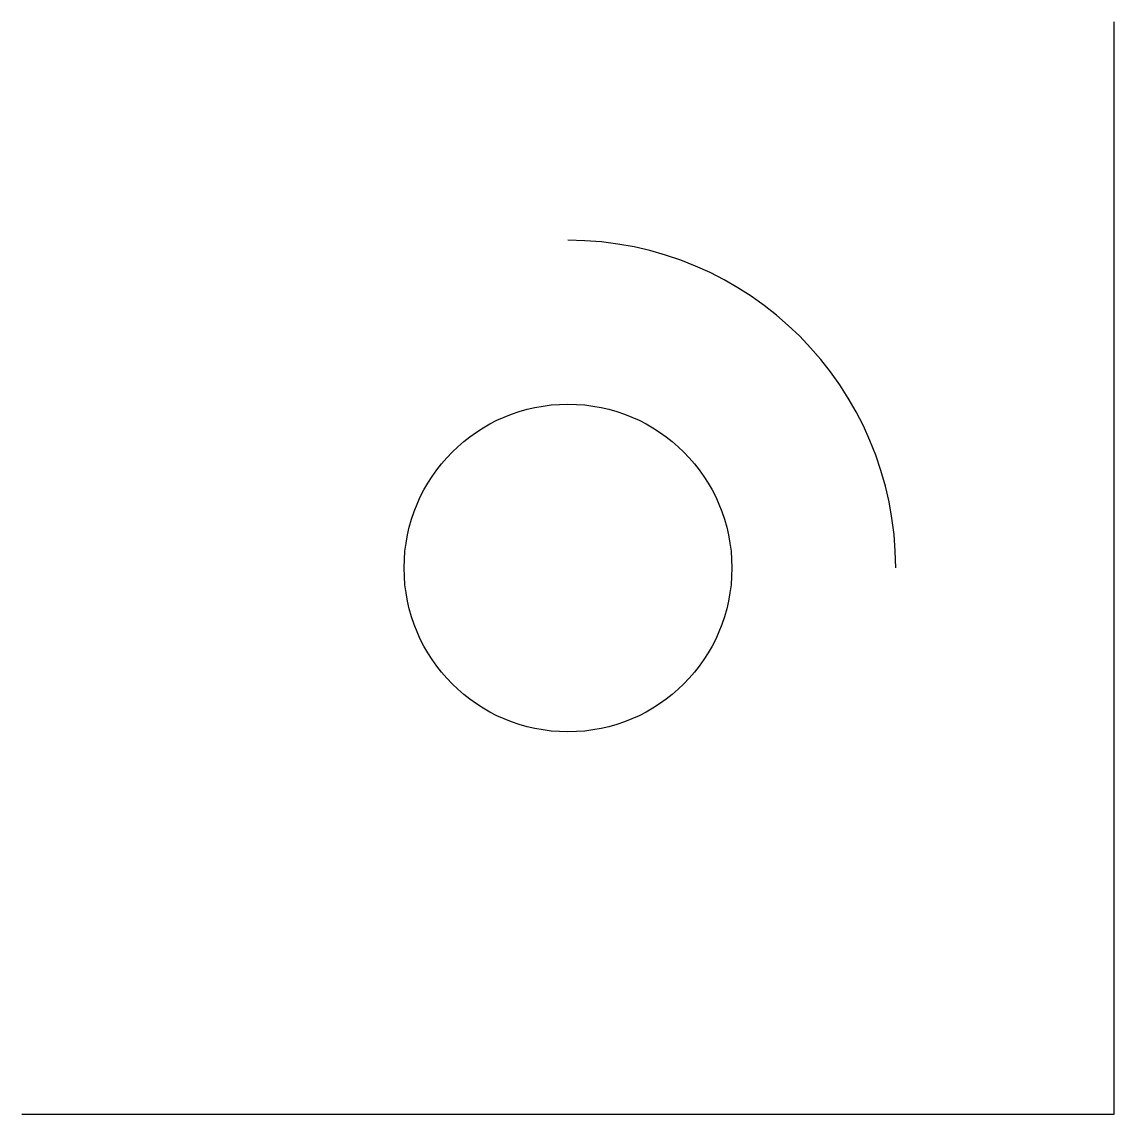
# Model space of a CAD drawing. Header units: millimetres. Extents: x 0 to 100, y 0 to 100.
import ezdxf

# ---------------------------------------------------------------- set-up
doc = ezdxf.new("R2010")
doc.units = ezdxf.units.MM

msp = doc.modelspace()

# ---------------------------------------------------------------- linework, layer by layer
at = {"layer": 'DETAILS'}
msp.add_circle((50, 50), 15, dxfattribs=at)
msp.add_arc((50, 50), 30, 0, 90, dxfattribs=at)
at = {"layer": 'WALLS'}
for p, q in [((100, 0), (100, 100)), ((0, 0), (100, 0))]:
    msp.add_line(p, q, dxfattribs=at)

doc.saveas('drawing.dxf')
